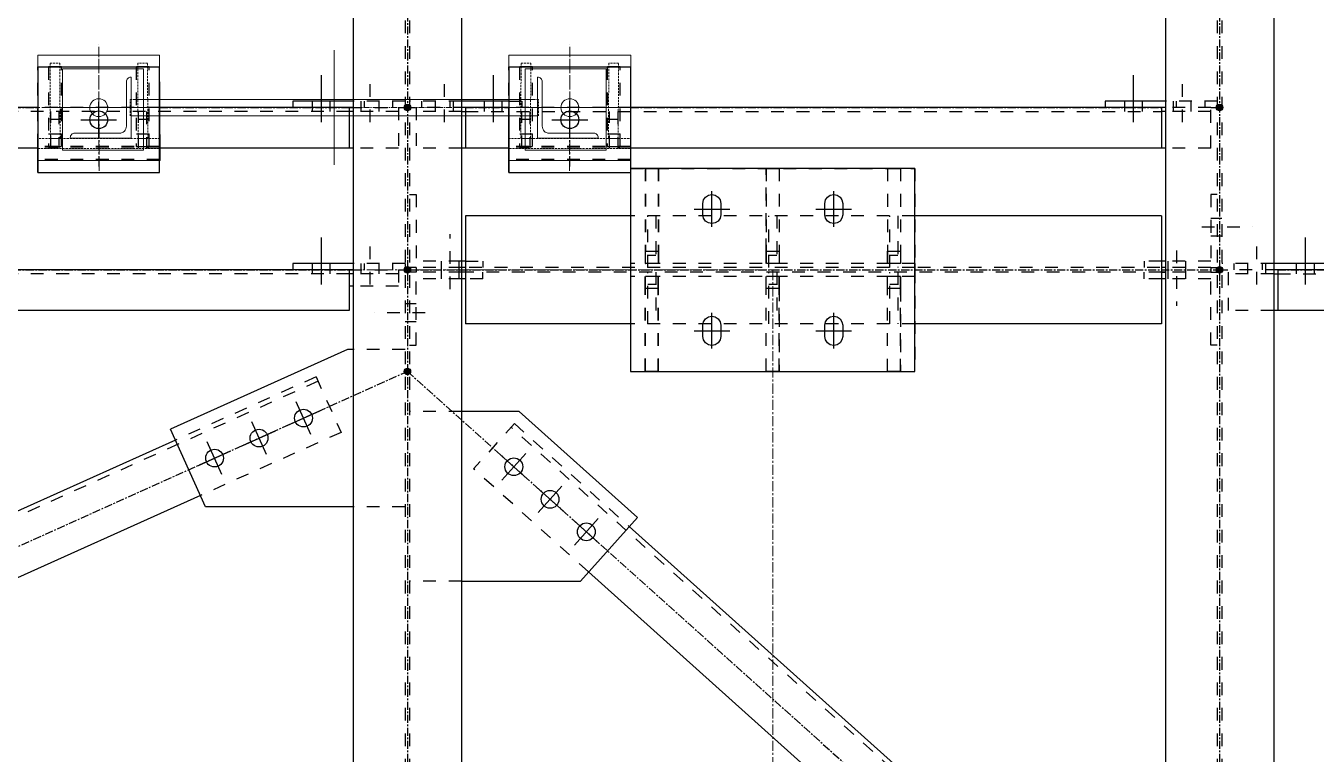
# Model space of a CAD drawing. Header units: inches. Extents: x 209270 to 234360, y -180214 to -150194.
# Drawn here: x 226042 to 227631, y -159960 to -159063 of the extents above; entities that cross this region are included whole.
import ezdxf

# ---------------------------------------------------------------- set-up
doc = ezdxf.new("R2010")
doc.units = ezdxf.units.IN
doc.header["$LTSCALE"] = 10
doc.header["$MEASUREMENT"] = 0
for name, pattern in [('CENTER', [2, 1.25, -0.25, 0.25, -0.25]), ('CENTER2', [1.125, 0.75, -0.125, 0.125, -0.125]), ('DXK_LINE_DOT2', [3.9198, 1.9599, -1.9599]), ('HIDDEN', [0.375, 0.25, -0.125])]:
    doc.linetypes.add(name, pattern=pattern)
doc.layers.get('0').update_dxf_attribs({"color": 1})
for name, color, linetype in [('_BLUE_0', 5, 'Continuous'), ('_BLUE_1', 5, 'Continuous'), ('_BLUE_2', 5, 'Continuous'), ('_BLUE_4', 5, 'Continuous')]:
    doc.layers.add(name, color=color, linetype=linetype)
for name, color, linetype, lineweight in [('CEN', 1, 'CENTER', 9), ('CENTER', 1, 'CENTER', 9), ('DIM', 1, 'Continuous', 13), ('HIDDEN', 1, 'HIDDEN', 9), ('MAIN OBJECT', 1, 'Continuous', 18), ('STR25', 1, 'Continuous', 5), ('STRUC-25HD', 1, 'HIDDEN', 5)]:
    doc.layers.add(name, color=color, linetype=linetype, lineweight=lineweight)

# ---------------------------------------------------------------- blocks, each defined once
blk = doc.blocks.new('A$C34ae56dc')
at = {"layer": 'CEN'}
for p, q in [((0, 87.5), (0, -87.5)), ((77.7, 0.5), (-77.3, 0, 450449366.5))]:
    blk.add_line(p, q, dxfattribs=at)
at = {"layer": 'MAIN OBJECT', "ltscale": 0.2}
blk.add_circle((0, 0), 11, dxfattribs=at)
at = {"layer": 'STR25', "ltscale": 0.2}
blk.add_lwpolyline([(65.2, -74.5), (-64.8, -75), (-64.8, 75), (65.2, 75.5)], close=True, dxfattribs=at)
at = {"layer": 'STRUC-25HD'}
for points in [[(50.2, 75.5), (38.2, 75.5), (38.2, -74.5), (50.2, -74.5)], [(38.2, 48.5), (38.2, 60.5), (-54.8, 60), (-54.8, 48)], [(38.2, -47.5), (38.2, -59.5), (-54.8, -60), (-54.8, -48)]]:
    blk.add_lwpolyline(points, close=True, dxfattribs=at)
blk = doc.blocks.new('A$C1f4f58bd')
at = {"color": 2, "ltscale": 0.8, "elevation": 101552602.3}
for points in [[(4707.5, 2410), (4212.5, 2410)], [(4212.5, 2390), (4707.5, 2390)]]:
    blk.add_lwpolyline(points, dxfattribs=at)
at = {"layer": 'CEN'}
for p, q in [((4170, 2327.5, -815479761.5), (4170, 2472.5, -815479761.5)), ((4750, 2327.5, -815479761.5), (4750, 2472.5, -815479761.5)), ((4245, 2400, -815479761.5), (4100, 2400, -815479761.5)), ((4675, 2400, -815479761.5), (4820, 2400, -815479761.5))]:
    blk.add_line(p, q, dxfattribs=at)
blk.add_lwpolyline([(1100, 2200), (5000, 2200), (5000, -2700), (1100, -2700)], close=True, dxfattribs=at)
at = {"layer": 'CENTER', "linetype": 'CENTER2'}
for p, q in [((4460, 2470.7), (4460, 2329.3)), ((4460, 2329.3), (4460, 2470.7)), ((4728.5, 2400), (4191.5, 2400))]:
    blk.add_line(p, q, dxfattribs=at)
at = {"layer": 'HIDDEN', "elevation": -99766209.1}
for points in [[(4208.5, 2390), (4208.5, 2410), (4212.5, 2410)], [(4711.5, 2390), (4711.5, 2410), (4707.5, 2410)], [(4711.5, 2390), (4711.5, 2410), (4707.5, 2410)], [(4212.5, 2390), (4208.5, 2390)], [(4707.5, 2390), (4711.5, 2390)], [(4707.5, 2390), (4711.5, 2390)]]:
    blk.add_lwpolyline(points, dxfattribs=at)
at = {"layer": 'MAIN OBJECT', "elevation": -815479761.5}
for points in [[(4225.2, 2447.6), (4125.2, 2447.6), (4125.2, 2347.6), (4225.2, 2347.6)], [(4694.8, 2447.6), (4794.8, 2447.6), (4794.8, 2347.6), (4694.8, 2347.6)]]:
    blk.add_lwpolyline(points, close=True, dxfattribs=at)
for points in [[(4135, 2362.5), (4210, 2362.5), (4210, 2437.5), (4209.5, 2437.5, 0.414214), (4204, 2432), (4204, 2377, -0.414214), (4195.5, 2368.5), (4140.5, 2368.5, 0.414214), (4135, 2363)], [(4785, 2362.5), (4710, 2362.5), (4710, 2437.5), (4710.5, 2437.5, -0.414214), (4716, 2432), (4716, 2377, 0.414214), (4724.5, 2368.5), (4779.5, 2368.5, -0.414214), (4785, 2363)]]:
    blk.add_lwpolyline(points, format="xyb", close=True, dxfattribs=at)
at = {"rotation": 270}
blk.add_blockref('A$C34ae56dc', (4170, 2400, -815479761.5), dxfattribs=at)
at = {"xscale": -1.000000000000001, "rotation": 90}
blk.add_blockref('A$C34ae56dc', (4750, 2400, -815479761.5), dxfattribs=at)
blk = doc.blocks.new('MECH_DRAWING')
at = {"layer": 'DIM'}
blk.add_blockref('A$C1f4f58bd', (221961.9, -161563.7, -450449365.8), dxfattribs=at)
blk = doc.blocks.new('Part-116860372-116270 - 114867')
at = {"layer": '_BLUE_1', "linetype": 'DXK_LINE_DOT2'}
for p, q in [((21533.8, 19727.6), (21454.1, 19727.6)), ((21533.8, 19466.7), (21454.1, 19466.7))]:
    blk.add_line(p, q, dxfattribs=at)
at = {"layer": '_BLUE_2', "linetype": 'Continuous'}
for p, q in [((21622.6, 19727.6), (21533.8, 19727.6)), ((21804.5, 19564.4), (21622.6, 19727.6)), ((21716.8, 19466.7), (21804.5, 19564.4)), ((21533.8, 19466.7), (21716.8, 19466.7))]:
    blk.add_line(p, q, dxfattribs=at)
blk = doc.blocks.new('Part-116860372-115052 - 114867')
at = {"layer": '_BLUE_4', "linetype": 'Continuous'}
for points in [[(21450.6, 19940.8, -1), (21450.6, 19950.8, -1)], [(22700.6, 19940.8, -1), (22700.6, 19950.8, -1)]]:
    blk.add_hatch(color=256, dxfattribs=at).paths.add_polyline_path(points)
at = {"layer": '_BLUE_1', "linetype": 'DXK_LINE_DOT2'}
for p, q in [((22231.7, 20029.1), (21794.2, 20029.1)), ((21464.1, 19949.4), (21464.1, 19942.3)), ((21533.8, 19949.4), (21464.1, 19949.4)), ((21533.8, 19942.3), (21464.1, 19942.3)), ((22231.7, 19949.4), (21540.1, 19949.4)), ((22611.1, 19942.3), (21540.1, 19942.3)), ((22687, 19949.4), (22231.7, 19949.4)), ((22687, 19942.3), (22617.3, 19942.3)), ((22687, 19949.4), (22687, 19942.3)), ((22231.7, 19862.6), (21794.2, 19862.6))]:
    blk.add_line(p, q, dxfattribs=at)
at = {"layer": '_BLUE_2', "linetype": 'Continuous'}
for p, q in [((21540.1, 20029.1), (21540.1, 19862.6)), ((21794.2, 20029.1), (21540.1, 20029.1)), ((22611.1, 20029.1), (22231.7, 20029.1)), ((22611.1, 20029.1), (22611.1, 19862.6)), ((21540.1, 19949.4), (21533.8, 19949.4)), ((21540.1, 19942.3), (21533.8, 19942.3)), ((22617.3, 19949.4), (22611.1, 19949.4)), ((22617.3, 19942.3), (22611.1, 19942.3)), ((21794.2, 19862.6), (21540.1, 19862.6)), ((22611.1, 19862.6), (22231.7, 19862.6))]:
    blk.add_line(p, q, dxfattribs=at)
at = {"layer": '_BLUE_4', "linetype": 'CENTER'}
blk.add_line((21450.6, 19945.8), (22700.6, 19945.8), dxfattribs=at)
at = {"layer": '_BLUE_4', "linetype": 'Continuous'}
for centre in [(21450.6, 19945.8), (22700.6, 19945.8)]:
    blk.add_circle(centre, 5, dxfattribs=at)
blk = doc.blocks.new('Part-116860372-115046 - 114867')
at = {"layer": '_BLUE_4', "linetype": 'Continuous'}
for points in [[(20200.6, 19940.8, -1), (20200.6, 19950.8, -1)], [(21450.6, 19940.8, -1), (21450.6, 19950.8, -1)]]:
    blk.add_hatch(color=256, dxfattribs=at).paths.add_polyline_path(points)
at = {"layer": '_BLUE_1', "linetype": 'DXK_LINE_DOT2'}
for p, q in [((20363.1, 19945.8), (20216.8, 19945.8)), ((20216.8, 19945.8), (20216.8, 19883.3)), ((20356.8, 19939.6), (20216.8, 19939.6)), ((21361.1, 19939.6), (20363.1, 19939.6)), ((21361.1, 19945.8), (21437, 19945.8)), ((21437, 19939.6), (21367.3, 19939.6)), ((21437, 19945.8), (21437, 19920.8)), ((21361.1, 19920.8), (21361.1, 19883.3)), ((21437, 19920.8), (21367.3, 19920.8)), ((20356.8, 19883.3), (20216.8, 19883.3)), ((21361.1, 19883.3), (21361.1, 19883.3))]:
    blk.add_line(p, q, dxfattribs=at)
at = {"layer": '_BLUE_2', "linetype": 'Continuous'}
for p, q in [((20363.1, 19939.6), (20356.8, 19939.6)), ((21361.1, 19945.8), (20363.1, 19945.8)), ((20363.1, 19945.8), (20363.1, 19883.3)), ((21361.1, 19945.8), (21361.1, 19883.3)), ((21367.3, 19939.6), (21361.1, 19939.6)), ((21367.3, 19920.8), (21361.1, 19920.8)), ((21361.1, 19883.3), (20356.8, 19883.3))]:
    blk.add_line(p, q, dxfattribs=at)
at = {"layer": '_BLUE_4', "linetype": 'CENTER'}
for p, q in [((20200.6, 19945.8), (20216.8, 19945.8)), ((20363.1, 19945.8), (21361.1, 19945.8)), ((21437, 19945.8), (21450.6, 19945.8))]:
    blk.add_line(p, q, dxfattribs=at)
at = {"layer": '_BLUE_4', "linetype": 'Continuous'}
for centre in [(20200.6, 19945.8), (21450.6, 19945.8)]:
    blk.add_circle(centre, 5, dxfattribs=at)
blk = doc.blocks.new('Bolt-116860372-115430 - 114867')
at = {"layer": '_BLUE_1', "linetype": 'DXK_LINE_DOT2'}
for p, q in [((22687, 20025.6), (22697, 20025.6)), ((22697, 20025.6), (22704.1, 20025.6)), ((22673.1, 20011.9), (22751.8, 20011.9)), ((22687, 19998.1), (22697, 19998.1)), ((22697, 19998.1), (22704.1, 19998.1))]:
    blk.add_line(p, q, dxfattribs=at)
blk = doc.blocks.new('Part-116860372-115000 - 114867')
at = {"layer": '_BLUE_1', "linetype": 'DXK_LINE_DOT2'}
for p, q in [((21447, 21231.3), (21447, 18918.1)), ((21454.1, 21231.3), (21454.1, 18918.1))]:
    blk.add_line(p, q, dxfattribs=at)
at = {"layer": '_BLUE_2', "linetype": 'Continuous'}
for p, q in [((21367.3, 21231.3), (21367.3, 18911.9)), ((21533.8, 21231.3), (21533.8, 18911.9))]:
    blk.add_line(p, q, dxfattribs=at)
at = {"layer": '_BLUE_4', "linetype": 'CENTER'}
blk.add_line((21450.6, 21320.8), (21450.6, 18808.3), dxfattribs=at)
blk = doc.blocks.new('Part-116860372-115001 - 114867')
at = {"layer": '_BLUE_1', "linetype": 'DXK_LINE_DOT2'}
for p, q in [((22697, 21231.3), (22697, 18822.5)), ((22704.1, 21231.3), (22704.1, 18822.5))]:
    blk.add_line(p, q, dxfattribs=at)
at = {"layer": '_BLUE_2', "linetype": 'Continuous'}
for p, q in [((22617.3, 21231.3), (22617.3, 18927.1)), ((22783.8, 21231.3), (22783.8, 18911.9))]:
    blk.add_line(p, q, dxfattribs=at)
at = {"layer": '_BLUE_4', "linetype": 'CENTER'}
blk.add_line((22700.6, 21320.8), (22700.6, 18808.3), dxfattribs=at)
blk = doc.blocks.new('Bolt-116860372-115758 - 114867')
at = {"layer": '_BLUE_1', "linetype": 'DXK_LINE_DOT2'}
for p, q in [((22757.9, 19923.3), (22757.9, 19995.8)), ((22744.1, 19945.8), (22744.1, 19955.8)), ((22744.1, 19939.6), (22744.1, 19945.8)), ((22771.6, 19945.8), (22771.6, 19955.8)), ((22771.6, 19939.6), (22771.6, 19945.8))]:
    blk.add_line(p, q, dxfattribs=at)
at = {"layer": '_BLUE_2', "linetype": 'Continuous'}
for p, q in [((22832.9, 19923.3), (22832.9, 19995.8)), ((22819.1, 19945.8), (22819.1, 19955.8)), ((22819.1, 19939.6), (22819.1, 19945.8)), ((22846.6, 19945.8), (22846.6, 19955.8)), ((22846.6, 19939.6), (22846.6, 19945.8))]:
    blk.add_line(p, q, dxfattribs=at)
blk = doc.blocks.new('Part-116860372-116267 - 114867')
at = {"layer": '_BLUE_1', "linetype": 'DXK_LINE_DOT2'}
for p, q in [((21447, 19823.5), (21367.3, 19823.5)), ((21447, 19581.2), (21367.3, 19581.2))]:
    blk.add_line(p, q, dxfattribs=at)
at = {"layer": '_BLUE_2', "linetype": 'Continuous'}
for p, q in [((21358.4, 19823.5), (21085.8, 19700.8)), ((21367.3, 19823.5), (21358.4, 19823.5)), ((21139.7, 19581.2), (21085.8, 19700.8)), ((21367.3, 19581.2), (21139.7, 19581.2))]:
    blk.add_line(p, q, dxfattribs=at)
blk = doc.blocks.new('Bolt-116860372-115756 - 114867')
at = {"layer": '_BLUE_1', "linetype": 'DXK_LINE_DOT2'}
for p, q in [((21507.9, 20173.3), (21507.9, 20245.8)), ((21494.1, 20195.8), (21494.1, 20205.8)), ((21521.6, 20195.8), (21521.6, 20205.8)), ((21494.1, 20189.6), (21494.1, 20195.8)), ((21521.6, 20189.6), (21521.6, 20195.8))]:
    blk.add_line(p, q, dxfattribs=at)
at = {"layer": '_BLUE_2', "linetype": 'Continuous'}
for p, q in [((21582.9, 20173.3), (21582.9, 20245.8)), ((21569.1, 20195.8), (21569.1, 20205.8)), ((21596.6, 20195.8), (21596.6, 20205.8)), ((21569.1, 20189.6), (21569.1, 20195.8)), ((21596.6, 20189.6), (21596.6, 20195.8))]:
    blk.add_line(p, q, dxfattribs=at)
blk = doc.blocks.new('Part-116860372-115047 - 114867')
at = {"layer": '_BLUE_4', "linetype": 'Continuous'}
for points in [[(22700.6, 19940.8, -1), (22700.6, 19950.8, -1)], [(23950.6, 19940.8, -1), (23950.6, 19950.8, -1)]]:
    blk.add_hatch(color=256, dxfattribs=at).paths.add_polyline_path(points)
at = {"layer": '_BLUE_1', "linetype": 'DXK_LINE_DOT2'}
for p, q in [((22790.1, 19945.8), (22714.1, 19945.8)), ((22714.1, 19883.3), (22714.1, 19945.8)), ((22783.8, 19939.6), (22714.1, 19939.6)), ((22790.1, 19939.6), (23825.6, 19939.6)), ((23934.7, 19945.8), (23825.6, 19945.8)), ((23934.7, 19939.6), (23831.8, 19939.6)), ((23934.7, 19883.3), (23934.7, 19945.8)), ((22783.8, 19883.3), (22714.1, 19883.3)), ((23934.7, 19883.3), (23831.8, 19883.3))]:
    blk.add_line(p, q, dxfattribs=at)
at = {"layer": '_BLUE_2', "linetype": 'Continuous'}
for p, q in [((22783.8, 19939.6), (22790.1, 19939.6)), ((23825.6, 19945.8), (22790.1, 19945.8)), ((22790.1, 19945.8), (22790.1, 19883.3)), ((23825.6, 19945.8), (23825.6, 19883.3)), ((23831.8, 19939.6), (23825.6, 19939.6)), ((23831.8, 19883.3), (22783.8, 19883.3))]:
    blk.add_line(p, q, dxfattribs=at)
at = {"layer": '_BLUE_4', "linetype": 'CENTER'}
for p, q in [((22700.6, 19945.8), (22714.1, 19945.8)), ((22790.1, 19945.8), (23825.6, 19945.8)), ((23934.7, 19945.8), (23950.6, 19945.8))]:
    blk.add_line(p, q, dxfattribs=at)
at = {"layer": '_BLUE_4', "linetype": 'Continuous'}
for centre in [(22700.6, 19945.8), (23950.6, 19945.8)]:
    blk.add_circle(centre, 5, dxfattribs=at)
blk = doc.blocks.new('Part-116860372-115048 - 114867')
at = {"layer": '_BLUE_4', "linetype": 'Continuous'}
for points in [[(20200.6, 20190.8, -1), (20200.6, 20200.8, -1)], [(21450.6, 20190.8, -1), (21450.6, 20200.8, -1)]]:
    blk.add_hatch(color=256, dxfattribs=at).paths.add_polyline_path(points)
at = {"layer": '_BLUE_1', "linetype": 'DXK_LINE_DOT2'}
for p, q in [((20216.8, 20195.8), (20216.8, 20133.3)), ((20363.1, 20195.8), (20216.8, 20195.8)), ((20356.8, 20189.6), (20216.8, 20189.6)), ((21361.1, 20189.6), (20363.1, 20189.6)), ((21069.3, 20195.8), (20881.8, 20195.8)), ((21361.1, 20195.8), (21437, 20195.8)), ((21437, 20189.6), (21367.3, 20189.6)), ((21437, 20195.8), (21437, 20133.3)), ((20356.8, 20133.3), (20216.8, 20133.3)), ((21069.3, 20133.3), (20881.8, 20133.3)), ((21437, 20133.3), (21361.1, 20133.3))]:
    blk.add_line(p, q, dxfattribs=at)
at = {"layer": '_BLUE_2', "linetype": 'Continuous'}
for p, q in [((20363.1, 20189.6), (20356.8, 20189.6)), ((20881.8, 20195.8), (20363.1, 20195.8)), ((20363.1, 20133.3), (20363.1, 20195.8)), ((21361.1, 20195.8), (21069.3, 20195.8)), ((21361.1, 20195.8), (21361.1, 20133.3)), ((21367.3, 20189.6), (21361.1, 20189.6)), ((20881.8, 20133.3), (20356.8, 20133.3)), ((21367.3, 20133.3), (21069.3, 20133.3))]:
    blk.add_line(p, q, dxfattribs=at)
at = {"layer": '_BLUE_4', "linetype": 'CENTER'}
for p, q in [((20200.6, 20195.8), (20216.8, 20195.8)), ((20363.1, 20195.8), (20881.8, 20195.8)), ((21069.3, 20195.8), (21361.1, 20195.8)), ((21437, 20195.8), (21450.6, 20195.8))]:
    blk.add_line(p, q, dxfattribs=at)
at = {"layer": '_BLUE_4', "linetype": 'Continuous'}
for centre in [(20200.6, 20195.8), (21450.6, 20195.8)]:
    blk.add_circle(centre, 5, dxfattribs=at)
blk = doc.blocks.new('Part-116860372-115049 - 114867')
at = {"layer": '_BLUE_4', "linetype": 'Continuous'}
for points in [[(21450.6, 20190.8, -1), (21450.6, 20200.8, -1)], [(22700.6, 20190.8, -1), (22700.6, 20200.8, -1)]]:
    blk.add_hatch(color=256, dxfattribs=at).paths.add_polyline_path(points)
at = {"layer": '_BLUE_1', "linetype": 'DXK_LINE_DOT2'}
for p, q in [((21464.1, 20195.8), (21464.1, 20133.3)), ((21540.1, 20195.8), (21464.1, 20195.8)), ((21533.8, 20189.6), (21464.1, 20189.6)), ((21540.1, 20189.6), (22611.1, 20189.6)), ((21794.3, 20195.8), (21606.8, 20195.8)), ((22687, 20195.8), (22611.1, 20195.8)), ((22687, 20189.6), (22617.3, 20189.6)), ((22687, 20133.3), (22687, 20195.8)), ((21533.8, 20133.3), (21464.1, 20133.3)), ((21794.3, 20133.3), (21606.8, 20133.3)), ((22687, 20133.3), (22617.3, 20133.3))]:
    blk.add_line(p, q, dxfattribs=at)
at = {"layer": '_BLUE_2', "linetype": 'Continuous'}
for p, q in [((21533.8, 20189.6), (21540.1, 20189.6)), ((21606.8, 20195.8), (21540.1, 20195.8)), ((21540.1, 20195.8), (21540.1, 20133.3)), ((22611.1, 20195.8), (21794.3, 20195.8)), ((22611.1, 20195.8), (22611.1, 20133.3)), ((22617.3, 20189.6), (22611.1, 20189.6)), ((21606.8, 20133.3), (21533.8, 20133.3)), ((22617.3, 20133.3), (21794.3, 20133.3))]:
    blk.add_line(p, q, dxfattribs=at)
at = {"layer": '_BLUE_4', "linetype": 'CENTER'}
for p, q in [((21450.6, 20195.8), (21464.1, 20195.8)), ((21540.1, 20195.8), (21606.8, 20195.8)), ((21794.3, 20195.8), (22611.1, 20195.8)), ((22687, 20195.8), (22700.6, 20195.8))]:
    blk.add_line(p, q, dxfattribs=at)
at = {"layer": '_BLUE_4', "linetype": 'Continuous'}
for centre in [(21450.6, 20195.8), (22700.6, 20195.8)]:
    blk.add_circle(centre, 5, dxfattribs=at)
blk = doc.blocks.new('Part-116860372-115424 - 114867')
at = {"layer": '_BLUE_1', "linetype": 'DXK_LINE_DOT2'}
for p, q in [((22697, 20061.9), (22687, 20061.9)), ((22687, 20061.9), (22687, 19959.4)), ((22584.5, 19959.4), (22584.5, 19949.4)), ((22611.1, 19959.4), (22584.5, 19959.4)), ((22687, 19959.4), (22617.3, 19959.4)), ((22687, 19949.4), (22697, 19949.4))]:
    blk.add_line(p, q, dxfattribs=at)
at = {"layer": '_BLUE_2', "linetype": 'Continuous'}
blk.add_line((22617.3, 19959.4), (22611.1, 19959.4), dxfattribs=at)
blk = doc.blocks.new('Part-116860372-115428 - 114867')
at = {"layer": '_BLUE_1', "linetype": 'DXK_LINE_DOT2'}
for p, q in [((21464.1, 19942.3), (21454.1, 19942.3)), ((21540.1, 19942.3), (21533.8, 19942.3)), ((21566.6, 19932.3), (21566.6, 19942.3)), ((21464.1, 19829.8), (21464.1, 19932.3)), ((21533.8, 19932.3), (21464.1, 19932.3)), ((21566.6, 19932.3), (21540.1, 19932.3)), ((21454.1, 19829.8), (21464.1, 19829.8))]:
    blk.add_line(p, q, dxfattribs=at)
at = {"layer": '_BLUE_2', "linetype": 'Continuous'}
blk.add_line((21540.1, 19932.3), (21533.8, 19932.3), dxfattribs=at)
blk = doc.blocks.new('Part-116860372-116458 - 114867')
at = {"layer": '_BLUE_1', "linetype": 'DXK_LINE_DOT2'}
for p, q in [((22003, 19974.5), (22003, 20102.1)), ((22003, 20102.1), (22003, 20102.1)), ((22003, 20102.1), (22003, 19974.5)), ((22003, 20102.1), (22023, 20102.1)), ((22023, 20102.1), (22023, 19974.5)), ((22023, 20102.1), (22023, 19974.5)), ((22003, 19955.8), (22003, 19974.5)), ((22003, 19974.5), (22003, 19955.8)), ((22003, 19974.5), (22023, 19974.5)), ((22023, 19974.5), (22023, 19955.8)), ((22023, 19974.5), (22023, 19955.8)), ((22003, 19955.8), (22003, 19955.8)), ((22023, 19955.8), (22003, 19955.8))]:
    blk.add_line(p, q, dxfattribs=at)
blk = doc.blocks.new('Part-116860372-115080 - 114867')
at = {"layer": '_BLUE_4', "linetype": 'Continuous'}
for points in [[(21450.6, 19784.6, -1), (21450.6, 19794.6, -1)], [(22544.3, 18803.3, -1), (22544.3, 18813.3, -1)]]:
    blk.add_hatch(color=256, dxfattribs=at).paths.add_polyline_path(points)
at = {"layer": '_BLUE_1', "linetype": 'DXK_LINE_DOT2'}
for p, q in [((21615.2, 19709.1), (21552.6, 19639.3)), ((22400.1, 18994.9), (21610.2, 19703.5)), ((21615.2, 19709.1), (21792, 19550.5)), ((21729.4, 19480.7), (21552.6, 19639.3)), ((22405.1, 19000.4), (22228.3, 19159)), ((22342.5, 18930.6), (22165.7, 19089.2)), ((22405.1, 19000.4), (22342.5, 18930.6))]:
    blk.add_line(p, q, dxfattribs=at)
at = {"layer": '_BLUE_2', "linetype": 'Continuous'}
for p, q in [((22228.3, 19159), (21792, 19550.5)), ((22165.7, 19089.2), (21729.4, 19480.7))]:
    blk.add_line(p, q, dxfattribs=at)
at = {"layer": '_BLUE_4', "linetype": 'CENTER'}
blk.add_line((21450.6, 19789.6), (22544.3, 18808.3), dxfattribs=at)
at = {"layer": '_BLUE_4', "linetype": 'Continuous'}
for centre in [(21450.6, 19789.6), (22544.3, 18808.3)]:
    blk.add_circle(centre, 5, dxfattribs=at)
blk = doc.blocks.new('Part-116860372-115081 - 114867')
at = {"layer": '_BLUE_4', "linetype": 'Continuous'}
for points in [[(21450.6, 19784.6, -1), (21450.6, 19794.6, -1)], [(20200.6, 19222.1, -1), (20200.6, 19232.1, -1)]]:
    blk.add_hatch(color=256, dxfattribs=at).paths.add_polyline_path(points)
at = {"layer": '_BLUE_1', "linetype": 'DXK_LINE_DOT2'}
for p, q in [((21310.1, 19781.2), (21093.5, 19683.7)), ((21310.1, 19781.2), (21348.6, 19695.7)), ((21313.2, 19774.4), (20378.7, 19353.8)), ((21348.6, 19695.7), (21132, 19598.3)), ((20375.6, 19360.7), (20592.2, 19458.1)), ((20630.6, 19372.6), (20414, 19275.2)), ((20414, 19275.2), (20375.6, 19360.7))]:
    blk.add_line(p, q, dxfattribs=at)
at = {"layer": '_BLUE_2', "linetype": 'Continuous'}
for p, q in [((21093.5, 19683.7), (20592.2, 19458.1)), ((21132, 19598.3), (20630.6, 19372.6))]:
    blk.add_line(p, q, dxfattribs=at)
at = {"layer": '_BLUE_4', "linetype": 'CENTER'}
blk.add_line((20200.6, 19227.1), (21450.6, 19789.6), dxfattribs=at)
at = {"layer": '_BLUE_4', "linetype": 'Continuous'}
for centre in [(21450.6, 19789.6), (20200.6, 19227.1)]:
    blk.add_circle(centre, 5, dxfattribs=at)
blk = doc.blocks.new('Bolt-116860372-115760 - 114867')
at = {"layer": '_BLUE_1', "linetype": 'DXK_LINE_DOT2'}
for p, q in [((22643.3, 20173.3), (22643.3, 20245.8)), ((22629.5, 20195.8), (22629.5, 20205.8)), ((22657, 20195.8), (22657, 20205.8)), ((22629.5, 20189.6), (22629.5, 20195.8)), ((22657, 20189.6), (22657, 20195.8))]:
    blk.add_line(p, q, dxfattribs=at)
at = {"layer": '_BLUE_2', "linetype": 'Continuous'}
for p, q in [((22568.3, 20173.3), (22568.3, 20245.8)), ((22554.5, 20195.8), (22554.5, 20205.8)), ((22582, 20195.8), (22582, 20205.8)), ((22554.5, 20189.6), (22554.5, 20195.8)), ((22582, 20189.6), (22582, 20195.8))]:
    blk.add_line(p, q, dxfattribs=at)
blk = doc.blocks.new('Bolt-116860372-115762 - 114867')
at = {"layer": '_BLUE_1', "linetype": 'DXK_LINE_DOT2'}
for p, q in [((21393.3, 20173.3), (21393.3, 20245.8)), ((21379.5, 20195.8), (21379.5, 20205.8)), ((21407, 20195.8), (21407, 20205.8)), ((21379.5, 20189.6), (21379.5, 20195.8)), ((21407, 20189.6), (21407, 20195.8))]:
    blk.add_line(p, q, dxfattribs=at)
at = {"layer": '_BLUE_2', "linetype": 'Continuous'}
for p, q in [((21318.3, 20173.3), (21318.3, 20245.8)), ((21304.5, 20195.8), (21304.5, 20205.8)), ((21332, 20195.8), (21332, 20205.8)), ((21304.5, 20189.6), (21304.5, 20195.8)), ((21332, 20189.6), (21332, 20195.8))]:
    blk.add_line(p, q, dxfattribs=at)
blk = doc.blocks.new('Bolt-116860372-115764 - 114867')
at = {"layer": '_BLUE_1', "linetype": 'DXK_LINE_DOT2'}
for p, q in [((21393.3, 19923.3), (21393.3, 19995.8)), ((21379.5, 19945.8), (21379.5, 19955.8)), ((21379.5, 19939.6), (21379.5, 19945.8)), ((21407, 19945.8), (21407, 19955.8)), ((21407, 19939.6), (21407, 19945.8))]:
    blk.add_line(p, q, dxfattribs=at)
at = {"layer": '_BLUE_2', "linetype": 'Continuous'}
for p, q in [((21318.3, 19923.3), (21318.3, 19995.8)), ((21304.5, 19945.8), (21304.5, 19955.8)), ((21304.5, 19939.6), (21304.5, 19945.8)), ((21332, 19945.8), (21332, 19955.8)), ((21332, 19939.6), (21332, 19945.8))]:
    blk.add_line(p, q, dxfattribs=at)
blk = doc.blocks.new('Part-116860372-116721 - 114867')
at = {"layer": '_BLUE_1', "linetype": 'DXK_LINE_DOT2'}
for p, q in [((21606.8, 20115.8), (21606.8, 20135.8)), ((21794.3, 20135.8), (21606.8, 20135.8)), ((21794.3, 20115.8), (21794.3, 20135.8)), ((21794.3, 20115.8), (21606.8, 20115.8))]:
    blk.add_line(p, q, dxfattribs=at)
blk = doc.blocks.new('Part-116860372-116719 - 114867')
at = {"layer": '_BLUE_1', "linetype": 'DXK_LINE_DOT2'}
for p, q in [((21033.1, 20258.3), (21033.1, 20135.8)), ((21053.1, 20258.3), (21033.1, 20258.3)), ((21053.1, 20135.8), (21053.1, 20258.3)), ((21053.1, 20154.6), (21033.1, 20154.6)), ((21033.1, 20135.8), (21053.1, 20135.8))]:
    blk.add_line(p, q, dxfattribs=at)
blk = doc.blocks.new('Part-116860372-150349 - 114867')
at = {"layer": '_BLUE_1', "linetype": 'DXK_LINE_DOT2'}
for p, q in [((20901.8, 20133.3), (20901.8, 20189.6)), ((20914.3, 20177.2), (20901.8, 20177.2)), ((20914.3, 20189.6), (20914.3, 20133.3))]:
    blk.add_line(p, q, dxfattribs=at)
blk = doc.blocks.new('Part-116860372-115423 - 114867')
at = {"layer": '_BLUE_1', "linetype": 'DXK_LINE_DOT2'}
for p, q in [((22584.5, 19932.3), (22584.5, 19942.3)), ((22611.1, 19942.3), (22617.3, 19942.3)), ((22687, 19942.3), (22697, 19942.3)), ((22611.1, 19932.3), (22584.5, 19932.3)), ((22687, 19932.3), (22617.3, 19932.3)), ((22687, 19829.8), (22687, 19932.3)), ((22697, 19829.8), (22687, 19829.8))]:
    blk.add_line(p, q, dxfattribs=at)
at = {"layer": '_BLUE_2', "linetype": 'Continuous'}
blk.add_line((22617.3, 19932.3), (22611.1, 19932.3), dxfattribs=at)
blk = doc.blocks.new('Bolt-116860372-115425 - 114867')
at = {"layer": '_BLUE_1', "linetype": 'DXK_LINE_DOT2'}
for p, q in [((22620.8, 19959.4), (22620.8, 19949.4)), ((22634.5, 19975.6), (22634.5, 19890.6)), ((22648.3, 19959.4), (22648.3, 19949.4)), ((22620.8, 19949.4), (22620.8, 19942.3)), ((22620.8, 19942.3), (22620.8, 19932.3)), ((22648.3, 19949.4), (22648.3, 19942.3)), ((22648.3, 19942.3), (22648.3, 19932.3))]:
    blk.add_line(p, q, dxfattribs=at)
blk = doc.blocks.new('Part-116860372-115427 - 114867')
at = {"layer": '_BLUE_1', "linetype": 'DXK_LINE_DOT2'}
for p, q in [((21454.1, 20061.9), (21464.1, 20061.9)), ((21464.1, 20061.9), (21464.1, 19959.4)), ((21533.8, 19959.4), (21464.1, 19959.4)), ((21540.1, 19959.4), (21566.6, 19959.4)), ((21566.6, 19959.4), (21566.6, 19949.4)), ((21464.1, 19949.4), (21454.1, 19949.4)), ((21540.1, 19949.4), (21533.8, 19949.4))]:
    blk.add_line(p, q, dxfattribs=at)
at = {"layer": '_BLUE_2', "linetype": 'Continuous'}
blk.add_line((21540.1, 19959.4), (21533.8, 19959.4), dxfattribs=at)
blk = doc.blocks.new('Bolt-116860372-115429 - 114867')
at = {"layer": '_BLUE_1', "linetype": 'DXK_LINE_DOT2'}
for p, q in [((21516.6, 19916), (21516.6, 20001)), ((21502.9, 19949.4), (21502.9, 19959.4)), ((21530.4, 19949.4), (21530.4, 19959.4)), ((21502.9, 19942.3), (21502.9, 19949.4)), ((21502.9, 19932.3), (21502.9, 19942.3)), ((21530.4, 19942.3), (21530.4, 19949.4)), ((21530.4, 19932.3), (21530.4, 19942.3))]:
    blk.add_line(p, q, dxfattribs=at)
blk = doc.blocks.new('Bolt-116860372-115431 - 114867')
at = {"layer": '_BLUE_1', "linetype": 'DXK_LINE_DOT2'}
for p, q in [((21478.1, 19879.8), (21399.3, 19879.8)), ((21454.1, 19893.5), (21447, 19893.5)), ((21464.1, 19893.5), (21454.1, 19893.5)), ((21454.1, 19866), (21447, 19866)), ((21464.1, 19866), (21454.1, 19866))]:
    blk.add_line(p, q, dxfattribs=at)
blk = doc.blocks.new('Part-116860372-116465 - 114867')
at = {"layer": '_BLUE_1', "linetype": 'DXK_LINE_DOT2'}
for p, q in [((21820.5, 19862.6), (21820.5, 19942.3)), ((21833, 19942.3), (21833, 19862.6)), ((21833, 19923.5), (21820.5, 19923.5))]:
    blk.add_line(p, q, dxfattribs=at)
blk = doc.blocks.new('Part-116860372-115755 - 114867')
at = {"layer": '_BLUE_1', "linetype": 'DXK_LINE_DOT2'}
for p, q in [((21533.8, 20205.8), (21454.1, 20205.8)), ((21472.9, 20195.8), (21472.9, 20205.8)), ((21516.6, 20195.8), (21516.6, 20205.8)), ((21606.8, 20205.8), (21626.6, 20205.8)), ((21626.6, 20205.8), (21626.6, 20195.8))]:
    blk.add_line(p, q, dxfattribs=at)
at = {"layer": '_BLUE_2', "linetype": 'Continuous'}
for p, q in [((21606.8, 20205.8), (21533.8, 20205.8)), ((21540.1, 20195.8), (21533.8, 20195.8))]:
    blk.add_line(p, q, dxfattribs=at)
blk = doc.blocks.new('Bolt-116860372-116268 - 114867')
at = {"layer": '_BLUE_2', "linetype": 'Continuous'}
for p, q in [((21302, 19692.6), (21279.4, 19742.7)), ((21265.6, 19706.4), (21315.8, 19728.9)), ((21233.6, 19661.8), (21211, 19712)), ((21165.2, 19631), (21142.7, 19681.2)), ((21197.3, 19675.6), (21247.4, 19698.2)), ((21128.9, 19644.8), (21179, 19667.4))]:
    blk.add_line(p, q, dxfattribs=at)
for centre in [(21290.7, 19717.7), (21222.3, 19686.9), (21153.9, 19656.1)]:
    blk.add_circle(centre, 13.7, dxfattribs=at)
blk = doc.blocks.new('Part-116860372-116455 - 114867')
at = {"layer": '_BLUE_1', "linetype": 'DXK_LINE_DOT2'}
for p, q in [((22189.3, 20102), (22189.3, 19974.6)), ((22189.4, 20102.1), (22209.3, 20102.1)), ((22189.4, 20102), (22189.4, 19974.6)), ((22209.3, 20102.1), (22209.3, 19974.6)), ((22209.4, 20102), (22209.4, 19974.6)), ((22189.3, 19974.6), (22189.3, 19955.8)), ((22189.3, 19974.6), (22209.4, 19974.6)), ((22189.4, 19955.8), (22189.4, 19974.6)), ((22209.3, 19974.6), (22209.3, 19955.8)), ((22209.4, 19974.6), (22209.4, 19955.8)), ((22189.3, 19955.8), (22189.4, 19955.8)), ((22209.4, 19955.8), (22189.3, 19955.8))]:
    blk.add_line(p, q, dxfattribs=at)
at = {"layer": '_BLUE_2', "linetype": 'Continuous'}
for p, q in [((22189.4, 20102.1), (22189.3, 20102.1)), ((22189.3, 20102.1), (22189.3, 20102)), ((22189.3, 20102.1), (22189.4, 20102.1)), ((22189.4, 20102.1), (22189.4, 20102)), ((22189.4, 20102.1), (22209.4, 20102.1)), ((22209.4, 20102.1), (22209.4, 20102))]:
    blk.add_line(p, q, dxfattribs=at)
blk = doc.blocks.new('Bolt-116860372-116463 - 114867')
at = {"layer": '_BLUE_2', "linetype": 'Continuous'}
for p, q in [((21906.5, 20053.6), (21909.5, 20058)), ((21909.5, 20058), (21914, 20061)), ((21914, 20061), (21919.2, 20062.1)), ((21919.2, 20012.1), (21919.2, 20067.1)), ((21919.2, 20062.1), (21919.2, 20062.1)), ((21919.2, 20062.1), (21924.5, 20061)), ((21924.5, 20061), (21928.9, 20058)), ((21928.9, 20058), (21931.9, 20053.6)), ((22094, 20053.6), (22097, 20058)), ((22097, 20058), (22101.5, 20061)), ((22101.5, 20061), (22106.7, 20062.1)), ((22106.7, 20012.1), (22106.7, 20067.1)), ((22106.7, 20062.1), (22106.7, 20062.1)), ((22106.7, 20062.1), (22112, 20061)), ((22112, 20061), (22116.4, 20058)), ((22116.4, 20058), (22119.4, 20053.6)), ((21891.7, 20039.6), (21946.7, 20039.6)), ((21905.5, 20048.3), (21906.5, 20053.6)), ((21905.5, 20030.8), (21905.5, 20048.3)), ((21931.9, 20053.6), (21933, 20048.3)), ((21933, 20048.3), (21933, 20030.8)), ((22079.2, 20039.6), (22134.2, 20039.5)), ((22093, 20048.3), (22094, 20053.6)), ((22093, 20030.8), (22093, 20048.3)), ((22119.4, 20053.6), (22120.5, 20048.3)), ((22120.5, 20048.3), (22120.5, 20030.8)), ((21906.5, 20025.6), (21905.5, 20030.8)), ((21909.5, 20021.1), (21906.5, 20025.6)), ((21914, 20018.1), (21909.5, 20021.1)), ((21919.2, 20017.1), (21914, 20018.1)), ((21924.5, 20018.1), (21919.2, 20017.1)), ((21928.9, 20021.1), (21924.5, 20018.1)), ((21931.9, 20025.6), (21928.9, 20021.1)), ((21933, 20030.8), (21931.9, 20025.6)), ((22094, 20025.5), (22093, 20030.8)), ((22097, 20021.1), (22094, 20025.5)), ((22101.5, 20018.1), (22097, 20021.1)), ((22106.7, 20017.1), (22101.5, 20018.1)), ((22112, 20018.1), (22106.7, 20017.1)), ((22116.4, 20021.1), (22112, 20018.1)), ((22119.4, 20025.5), (22116.4, 20021.1)), ((22120.5, 20030.8), (22119.4, 20025.5)), ((21919.2, 20017.1), (21919.2, 20017.1)), ((22106.7, 20017.1), (22106.7, 20017.1)), ((21919.2, 19824.6), (21919.2, 19879.6)), ((22106.7, 19824.6), (22106.7, 19879.6)), ((21905.5, 19860.8), (21906.5, 19866.1)), ((21905.5, 19843.3), (21905.5, 19860.8)), ((21906.5, 19866.1), (21909.5, 19870.5)), ((21909.5, 19870.5), (21913.9, 19873.5)), ((21913.9, 19873.5), (21919.2, 19874.6)), ((21919.2, 19874.6), (21919.2, 19874.6)), ((21919.2, 19874.6), (21924.5, 19873.5)), ((21924.5, 19873.5), (21928.9, 19870.5)), ((21928.9, 19870.5), (21931.9, 19866.1)), ((21931.9, 19866.1), (21933, 19860.8)), ((21933, 19860.8), (21933, 19843.3)), ((22093, 19860.8), (22094, 19866.1)), ((22093, 19843.3), (22093, 19860.8)), ((22094, 19866.1), (22097, 19870.5)), ((22097, 19870.5), (22101.4, 19873.5)), ((22101.4, 19873.5), (22106.7, 19874.6)), ((22106.7, 19874.6), (22106.7, 19874.6)), ((22106.7, 19874.6), (22112, 19873.5)), ((22112, 19873.5), (22116.4, 19870.5)), ((22116.4, 19870.5), (22119.4, 19866.1)), ((22119.4, 19866.1), (22120.5, 19860.8)), ((22120.5, 19860.8), (22120.5, 19843.3)), ((21891.7, 19852.1), (21946.7, 19852.1)), ((21906.5, 19838.1), (21905.5, 19843.3)), ((21933, 19843.3), (21931.9, 19838.1)), ((22079.2, 19852.1), (22134.2, 19852)), ((22094, 19838), (22093, 19843.3)), ((22120.5, 19843.3), (22119.4, 19838)), ((21909.5, 19833.6), (21906.5, 19838.1)), ((21913.9, 19830.6), (21909.5, 19833.6)), ((21919.2, 19829.6), (21913.9, 19830.6)), ((21924.5, 19830.6), (21919.2, 19829.6)), ((21919.2, 19829.6), (21919.2, 19829.6)), ((21928.9, 19833.6), (21924.5, 19830.6)), ((21931.9, 19838.1), (21928.9, 19833.6)), ((22097, 19833.6), (22094, 19838)), ((22101.4, 19830.6), (22097, 19833.6)), ((22106.7, 19829.6), (22101.4, 19830.6)), ((22112, 19830.6), (22106.7, 19829.6)), ((22106.7, 19829.6), (22106.7, 19829.6)), ((22116.4, 19833.6), (22112, 19830.6)), ((22119.4, 19838), (22116.4, 19833.6))]:
    blk.add_line(p, q, dxfattribs=at)
blk = doc.blocks.new('Part-116860372-116457 - 114867')
at = {"layer": '_BLUE_1', "linetype": 'DXK_LINE_DOT2'}
for p, q in [((21816.8, 20102.1), (21816.8, 19974.6)), ((21816.9, 20102.1), (21816.9, 19974.6)), ((21816.9, 20102.1), (21836.8, 20102.1)), ((21836.8, 20102.1), (21836.8, 19974.6)), ((21836.9, 20102.1), (21836.9, 19974.6)), ((21816.8, 19974.6), (21816.8, 19955.8)), ((21816.8, 19974.6), (21836.9, 19974.6)), ((21816.9, 19955.8), (21816.9, 19974.6)), ((21836.8, 19974.6), (21836.8, 19955.8)), ((21836.9, 19974.6), (21836.9, 19955.8)), ((21816.8, 19955.8), (21816.9, 19955.8)), ((21836.9, 19955.8), (21816.8, 19955.8))]:
    blk.add_line(p, q, dxfattribs=at)
at = {"layer": '_BLUE_2', "linetype": 'Continuous'}
for p, q in [((21816.9, 20102.1), (21816.8, 20102.1)), ((21816.8, 20102.1), (21816.8, 20102.1)), ((21816.8, 20102.1), (21816.9, 20102.1)), ((21816.9, 20102.1), (21816.9, 20102.1)), ((21816.9, 20102.1), (21836.9, 20102.1)), ((21836.9, 20102.1), (21836.9, 20102.1))]:
    blk.add_line(p, q, dxfattribs=at)
blk = doc.blocks.new('Part-116860372-115759 - 114867')
at = {"layer": '_BLUE_1', "linetype": 'DXK_LINE_DOT2'}
for p, q in [((22697, 20205.8), (22617.3, 20205.8)), ((22634.5, 20195.8), (22634.5, 20205.8)), ((22678.3, 20195.8), (22678.3, 20205.8)), ((22697, 20205.8), (22697, 20195.8))]:
    blk.add_line(p, q, dxfattribs=at)
at = {"layer": '_BLUE_2', "linetype": 'Continuous'}
for p, q in [((22617.3, 20205.8), (22524.5, 20205.8)), ((22524.5, 20205.8), (22524.5, 20195.8)), ((22617.3, 20195.8), (22611.1, 20195.8))]:
    blk.add_line(p, q, dxfattribs=at)
blk = doc.blocks.new('Part-116860372-115763 - 114867')
at = {"layer": '_BLUE_1', "linetype": 'DXK_LINE_DOT2'}
for p, q in [((21447, 19955.8), (21367.3, 19955.8)), ((21384.5, 19945.8), (21384.5, 19955.8)), ((21428.3, 19945.8), (21428.3, 19955.8)), ((21447, 19955.8), (21447, 19945.8))]:
    blk.add_line(p, q, dxfattribs=at)
at = {"layer": '_BLUE_2', "linetype": 'Continuous'}
for p, q in [((21367.3, 19955.8), (21274.5, 19955.8)), ((21274.5, 19955.8), (21274.5, 19945.8)), ((21367.3, 19945.8), (21361.1, 19945.8))]:
    blk.add_line(p, q, dxfattribs=at)
blk = doc.blocks.new('Part-116860372-115757 - 114867')
at = {"layer": '_BLUE_1', "linetype": 'DXK_LINE_DOT2'}
for p, q in [((22783.8, 19955.8), (22704.1, 19955.8)), ((22722.9, 19945.8), (22722.9, 19955.8)), ((22766.6, 19945.8), (22766.6, 19955.8))]:
    blk.add_line(p, q, dxfattribs=at)
at = {"layer": '_BLUE_2', "linetype": 'Continuous'}
for p, q in [((22876.6, 19955.8), (22783.8, 19955.8)), ((22790.1, 19945.8), (22783.8, 19945.8)), ((22876.6, 19955.8), (22876.6, 19945.8))]:
    blk.add_line(p, q, dxfattribs=at)
blk = doc.blocks.new('Part-116860372-115761 - 114867')
at = {"layer": '_BLUE_1', "linetype": 'DXK_LINE_DOT2'}
for p, q in [((21447, 20205.8), (21367.3, 20205.8)), ((21384.5, 20195.8), (21384.5, 20205.8)), ((21428.3, 20195.8), (21428.3, 20205.8)), ((21447, 20205.8), (21447, 20195.8))]:
    blk.add_line(p, q, dxfattribs=at)
at = {"layer": '_BLUE_2', "linetype": 'Continuous'}
for p, q in [((21367.3, 20205.8), (21274.5, 20205.8)), ((21274.5, 20205.8), (21274.5, 20195.8)), ((21367.3, 20195.8), (21361.1, 20195.8))]:
    blk.add_line(p, q, dxfattribs=at)
blk = doc.blocks.new('Part-116860372-116716 - 114867')
at = {"layer": '_BLUE_2', "linetype": 'Continuous'}
for p, q in [((20881.8, 20258.3), (21069.3, 20258.3)), ((20881.8, 20258.3), (20881.8, 20095.8)), ((21069.3, 20095.8), (21069.3, 20258.3)), ((20881.8, 20095.8), (21069.3, 20095.8))]:
    blk.add_line(p, q, dxfattribs=at)
blk = doc.blocks.new('Bolt-116860372-116271 - 114867')
at = {"layer": '_BLUE_2', "linetype": 'Continuous'}
for p, q in [((21634.8, 19624.3), (21593.9, 19661)), ((21632.7, 19663.1), (21596, 19622.2)), ((21690.7, 19574.2), (21649.7, 19610.9)), ((21688.5, 19613), (21651.8, 19572.1)), ((21746.5, 19524.1), (21705.5, 19560.8)), ((21744.4, 19563), (21707.6, 19522))]:
    blk.add_line(p, q, dxfattribs=at)
for centre in [(21614.4, 19642.7), (21670.2, 19592.6), (21726, 19542.5)]:
    blk.add_circle(centre, 13.7, dxfattribs=at)
blk = doc.blocks.new('Part-116860372-116454 - 114867')
at = {"layer": '_BLUE_1', "linetype": 'DXK_LINE_DOT2'}
for p, q in [((21794.3, 19935.8), (21794.3, 19955.8)), ((21794.3, 19935.8), (21794.3, 19955.8)), ((21794.3, 19955.8), (21794.3, 19955.8)), ((22231.7, 19955.8), (21794.3, 19955.8)), ((22231.8, 19935.8), (22231.8, 19955.8)), ((21794.3, 19935.8), (21794.3, 19935.8)), ((22231.7, 19935.8), (21794.3, 19935.8))]:
    blk.add_line(p, q, dxfattribs=at)
at = {"layer": '_BLUE_2', "linetype": 'Continuous'}
for p, q in [((22231.7, 19955.8), (22231.8, 19955.8)), ((22231.8, 19955.8), (22231.8, 19935.8)), ((22231.8, 19935.8), (22231.7, 19935.8))]:
    blk.add_line(p, q, dxfattribs=at)
blk = doc.blocks.new('Part-116860372-116456 - 114867')
at = {"layer": '_BLUE_2', "linetype": 'Continuous'}
for p, q in [((21794.2, 20102.1), (21794.2, 19789.6)), ((22231.7, 20102), (21794.2, 20102.1)), ((22231.7, 19789.5), (22231.7, 20102)), ((21794.2, 19789.6), (22231.7, 19789.5))]:
    blk.add_line(p, q, dxfattribs=at)
blk = doc.blocks.new('Part-116860372-116459 - 114867')
at = {"layer": '_BLUE_1', "linetype": 'DXK_LINE_DOT2'}
for p, q in [((21794.2, 20102.1), (21794.2, 19789.6)), ((21794.2, 20102.1), (22231.7, 20102)), ((22231.7, 20102), (22231.7, 19789.5)), ((21794.2, 19789.6), (22231.7, 19789.5))]:
    blk.add_line(p, q, dxfattribs=at)
blk = doc.blocks.new('Part-116860372-116460 - 114867')
at = {"layer": '_BLUE_1', "linetype": 'DXK_LINE_DOT2'}
for p, q in [((22209.4, 19935.8), (22189.3, 19935.8)), ((22189.3, 19917), (22189.3, 19935.8)), ((22189.4, 19917), (22189.4, 19935.8)), ((22209.3, 19917), (22209.3, 19935.8)), ((22209.3, 19935.8), (22209.4, 19935.8)), ((22209.4, 19935.8), (22209.4, 19917)), ((22209.4, 19917), (22189.3, 19917)), ((22189.3, 19789.5), (22189.3, 19917)), ((22189.4, 19789.5), (22189.4, 19917)), ((22209.3, 19789.5), (22209.3, 19917)), ((22209.4, 19917), (22209.4, 19789.5)), ((22209.3, 19789.5), (22209.4, 19789.5))]:
    blk.add_line(p, q, dxfattribs=at)
at = {"layer": '_BLUE_2', "linetype": 'Continuous'}
blk.add_line((22209.4, 19789.5), (22189.3, 19789.5), dxfattribs=at)
blk = doc.blocks.new('Part-116860372-116461 - 114867')
at = {"layer": '_BLUE_1', "linetype": 'DXK_LINE_DOT2'}
for p, q in [((21836.9, 19935.8), (21816.8, 19935.8)), ((21816.8, 19917), (21816.8, 19935.8)), ((21816.9, 19917), (21816.9, 19935.8)), ((21836.8, 19917), (21836.8, 19935.8)), ((21836.8, 19935.8), (21836.9, 19935.8)), ((21836.9, 19917), (21836.9, 19935.8)), ((21836.9, 19917), (21816.8, 19917)), ((21816.8, 19789.6), (21816.8, 19917)), ((21816.9, 19789.6), (21816.9, 19917)), ((21836.8, 19789.5), (21836.8, 19917)), ((21836.9, 19789.6), (21836.9, 19917)), ((21836.8, 19789.5), (21836.9, 19789.5))]:
    blk.add_line(p, q, dxfattribs=at)
at = {"layer": '_BLUE_2', "linetype": 'Continuous'}
for p, q in [((21816.8, 19789.5), (21816.8, 19789.6)), ((21836.9, 19789.5), (21816.8, 19789.5)), ((21816.9, 19789.5), (21816.9, 19789.6)), ((21836.9, 19789.5), (21836.9, 19789.6))]:
    blk.add_line(p, q, dxfattribs=at)
blk = doc.blocks.new('Part-116860372-116462 - 114867')
at = {"layer": '_BLUE_1', "linetype": 'DXK_LINE_DOT2'}
for p, q in [((22023, 19935.8), (22003, 19935.8)), ((22003, 19917.1), (22003, 19935.8)), ((22003, 19917.1), (22003, 19935.8)), ((22023, 19935.8), (22023, 19917.1)), ((22023, 19917.1), (22023, 19935.8)), ((22023, 19935.8), (22023, 19935.8)), ((22023, 19917.1), (22003, 19917.1)), ((22003, 19789.6), (22003, 19917.1)), ((22003, 19789.6), (22003, 19917.1)), ((22023, 19917.1), (22023, 19789.6)), ((22023, 19789.6), (22023, 19917.1)), ((22023, 19789.6), (22003, 19789.6)), ((22023, 19789.6), (22023, 19789.6))]:
    blk.add_line(p, q, dxfattribs=at)
blk = doc.blocks.new('Part-116860372-116466 - 114867')
at = {"layer": '_BLUE_1', "linetype": 'DXK_LINE_DOT2'}
for p, q in [((21820.5, 19949.4), (21820.5, 20029.1)), ((21833, 20029.1), (21833, 19949.4)), ((21833, 19968.1), (21820.5, 19968.1))]:
    blk.add_line(p, q, dxfattribs=at)
blk = doc.blocks.new('Part-116860372-116467 - 114867')
at = {"layer": '_BLUE_1', "linetype": 'DXK_LINE_DOT2'}
for p, q in [((22006.7, 19862.6), (22006.7, 19942.3)), ((22019.2, 19942.3), (22019.2, 19862.6)), ((22019.2, 19923.5), (22006.7, 19923.5))]:
    blk.add_line(p, q, dxfattribs=at)
blk = doc.blocks.new('Part-116860372-116468 - 114867')
at = {"layer": '_BLUE_1', "linetype": 'DXK_LINE_DOT2'}
for p, q in [((22006.7, 19949.4), (22006.7, 20029.1)), ((22019.2, 20029.1), (22019.2, 19949.4)), ((22019.2, 19968.1), (22006.7, 19968.1))]:
    blk.add_line(p, q, dxfattribs=at)
blk = doc.blocks.new('Part-116860372-116469 - 114867')
at = {"layer": '_BLUE_1', "linetype": 'DXK_LINE_DOT2'}
for p, q in [((22193, 19862.6), (22193, 19942.3)), ((22205.5, 19942.3), (22205.5, 19862.6)), ((22205.5, 19923.5), (22193, 19923.5))]:
    blk.add_line(p, q, dxfattribs=at)
blk = doc.blocks.new('Part-116860372-116470 - 114867')
at = {"layer": '_BLUE_1', "linetype": 'DXK_LINE_DOT2'}
for p, q in [((22193, 19949.4), (22193, 20029.1)), ((22205.5, 20029.1), (22205.5, 19949.4)), ((22205.5, 19968.1), (22193, 19968.1))]:
    blk.add_line(p, q, dxfattribs=at)
blk = doc.blocks.new('Part-116860372-116715 - 114867')
at = {"layer": '_BLUE_1', "linetype": 'DXK_LINE_DOT2'}
for p, q in [((20881.8, 20115.8), (20881.8, 20135.8)), ((21069.3, 20135.8), (20881.8, 20135.8)), ((21069.3, 20115.8), (21069.3, 20135.8)), ((21069.3, 20115.8), (20881.8, 20115.8))]:
    blk.add_line(p, q, dxfattribs=at)
blk = doc.blocks.new('Part-116860372-116717 - 114867')
at = {"layer": '_BLUE_1', "linetype": 'DXK_LINE_DOT2'}
for p, q in [((20881.8, 20135.8), (20881.8, 20258.3)), ((20881.8, 20258.3), (21069.3, 20258.3)), ((21069.3, 20135.8), (21069.3, 20258.3)), ((20881.8, 20095.8), (20881.8, 20115.8)), ((21069.3, 20095.8), (21069.3, 20115.8)), ((20881.8, 20095.8), (21069.3, 20095.8))]:
    blk.add_line(p, q, dxfattribs=at)
blk = doc.blocks.new('Part-116860372-116718 - 114867')
at = {"layer": '_BLUE_1', "linetype": 'DXK_LINE_DOT2'}
for p, q in [((20898.1, 20258.3), (20898.1, 20135.8)), ((20918.1, 20258.3), (20898.1, 20258.3)), ((20918.1, 20135.8), (20918.1, 20258.3)), ((20918.1, 20154.6), (20898.1, 20154.6)), ((20898.1, 20135.8), (20918.1, 20135.8))]:
    blk.add_line(p, q, dxfattribs=at)
blk = doc.blocks.new('Bolt-116860372-116720 - 114867')
at = {"layer": '_BLUE_2', "linetype": 'Continuous'}
for p, q in [((20975.6, 20149.6), (20975.6, 20204.6)), ((20948.1, 20177.1), (21003.1, 20177.1))]:
    blk.add_line(p, q, dxfattribs=at)
blk.add_circle((20975.6, 20177.1), 13.7, dxfattribs=at)
blk = doc.blocks.new('Part-116860372-116722 - 114867')
at = {"layer": '_BLUE_2', "linetype": 'Continuous'}
for p, q in [((21606.8, 20258.3), (21794.3, 20258.3)), ((21606.8, 20258.3), (21606.8, 20095.8)), ((21794.3, 20095.8), (21794.3, 20258.3)), ((21606.8, 20095.8), (21794.3, 20095.8))]:
    blk.add_line(p, q, dxfattribs=at)
blk = doc.blocks.new('Part-116860372-116723 - 114867')
at = {"layer": '_BLUE_1', "linetype": 'DXK_LINE_DOT2'}
for p, q in [((21606.8, 20135.8), (21606.8, 20258.3)), ((21606.8, 20258.3), (21794.3, 20258.3)), ((21794.3, 20135.8), (21794.3, 20258.3)), ((21606.8, 20095.8), (21606.8, 20115.8)), ((21794.3, 20095.8), (21794.3, 20115.8)), ((21606.8, 20095.8), (21794.3, 20095.8))]:
    blk.add_line(p, q, dxfattribs=at)
blk = doc.blocks.new('Part-116860372-116724 - 114867')
at = {"layer": '_BLUE_1', "linetype": 'DXK_LINE_DOT2'}
for p, q in [((21623.1, 20258.3), (21623.1, 20135.8)), ((21643.1, 20258.3), (21623.1, 20258.3)), ((21643.1, 20135.8), (21643.1, 20258.3)), ((21643.1, 20154.6), (21623.1, 20154.6)), ((21623.1, 20135.8), (21643.1, 20135.8))]:
    blk.add_line(p, q, dxfattribs=at)
blk = doc.blocks.new('Part-116860372-150351 - 114867')
at = {"layer": '_BLUE_1', "linetype": 'DXK_LINE_DOT2'}
for p, q in [((21036.8, 20133.3), (21036.8, 20189.6)), ((21049.3, 20177.2), (21036.8, 20177.2)), ((21049.3, 20189.6), (21049.3, 20133.3))]:
    blk.add_line(p, q, dxfattribs=at)
blk = doc.blocks.new('Part-116860372-116725 - 114867')
at = {"layer": '_BLUE_1', "linetype": 'DXK_LINE_DOT2'}
for p, q in [((21758.1, 20258.3), (21758.1, 20135.8)), ((21778.1, 20258.3), (21758.1, 20258.3)), ((21778.1, 20135.8), (21778.1, 20258.3)), ((21778.1, 20154.6), (21758.1, 20154.6)), ((21758.1, 20135.8), (21778.1, 20135.8))]:
    blk.add_line(p, q, dxfattribs=at)
blk = doc.blocks.new('Bolt-116860372-116726 - 114867')
at = {"layer": '_BLUE_2', "linetype": 'Continuous'}
for p, q in [((21700.6, 20149.6), (21700.6, 20204.6)), ((21673.1, 20177.1), (21728.1, 20177.1))]:
    blk.add_line(p, q, dxfattribs=at)
blk.add_circle((21700.6, 20177.1), 13.7, dxfattribs=at)
blk = doc.blocks.new('Part-116860372-150353 - 114867')
at = {"layer": '_BLUE_1', "linetype": 'DXK_LINE_DOT2'}
for p, q in [((21626.8, 20133.3), (21626.8, 20189.6)), ((21639.3, 20177.2), (21626.8, 20177.2)), ((21639.3, 20189.6), (21639.3, 20133.3))]:
    blk.add_line(p, q, dxfattribs=at)
blk = doc.blocks.new('Part-116860372-150355 - 114867')
at = {"layer": '_BLUE_1', "linetype": 'DXK_LINE_DOT2'}
for p, q in [((21761.8, 20133.3), (21761.8, 20189.6)), ((21774.3, 20177.2), (21761.8, 20177.2)), ((21774.3, 20189.6), (21774.3, 20133.3))]:
    blk.add_line(p, q, dxfattribs=at)
blk = doc.blocks.new('STR_DRAWING')
at = {"layer": '_BLUE_0', "xscale": 0.8, "yscale": 0.8, "zscale": 0.8}
for name in ['Part-116860372-115000 - 114867', 'Part-116860372-115001 - 114867', 'Part-116860372-116716 - 114867', 'Part-116860372-116717 - 114867', 'Part-116860372-116718 - 114867', 'Part-116860372-116719 - 114867', 'Part-116860372-116722 - 114867', 'Part-116860372-116723 - 114867', 'Part-116860372-116724 - 114867', 'Part-116860372-116725 - 114867', 'Bolt-116860372-115762 - 114867', 'Bolt-116860372-115756 - 114867', 'Bolt-116860372-115760 - 114867', 'Part-116860372-115048 - 114867', 'Part-116860372-150349 - 114867', 'Bolt-116860372-116720 - 114867', 'Part-116860372-150351 - 114867', 'Part-116860372-115761 - 114867', 'Part-116860372-115049 - 114867', 'Part-116860372-115755 - 114867', 'Part-116860372-150353 - 114867', 'Bolt-116860372-116726 - 114867', 'Part-116860372-150355 - 114867', 'Part-116860372-115759 - 114867', 'Part-116860372-116715 - 114867', 'Part-116860372-116721 - 114867', 'Part-116860372-116456 - 114867', 'Part-116860372-116459 - 114867', 'Part-116860372-116457 - 114867', 'Part-116860372-116458 - 114867', 'Part-116860372-116455 - 114867', 'Part-116860372-115427 - 114867', 'Bolt-116860372-116463 - 114867', 'Part-116860372-115424 - 114867', 'Part-116860372-115052 - 114867', 'Part-116860372-116466 - 114867', 'Part-116860372-116468 - 114867', 'Part-116860372-116470 - 114867', 'Bolt-116860372-115430 - 114867', 'Bolt-116860372-115764 - 114867', 'Bolt-116860372-115429 - 114867', 'Bolt-116860372-115758 - 114867', 'Bolt-116860372-115425 - 114867', 'Part-116860372-115046 - 114867', 'Part-116860372-115763 - 114867', 'Part-116860372-116454 - 114867', 'Part-116860372-115047 - 114867', 'Part-116860372-115757 - 114867', 'Part-116860372-115428 - 114867', 'Part-116860372-116461 - 114867', 'Part-116860372-116465 - 114867', 'Part-116860372-116462 - 114867', 'Part-116860372-116467 - 114867', 'Part-116860372-116460 - 114867', 'Part-116860372-116469 - 114867', 'Part-116860372-115423 - 114867', 'Bolt-116860372-115431 - 114867', 'Part-116860372-116267 - 114867', 'Part-116860372-115081 - 114867', 'Part-116860372-115080 - 114867', 'Bolt-116860372-116268 - 114867', 'Part-116860372-116270 - 114867', 'Bolt-116860372-116271 - 114867']:
    blk.add_blockref(name, (971.5, 4264.2), dxfattribs=at)

msp = doc.modelspace()

# ---------------------------------------------------------------- block references
msp.add_blockref('MECH_DRAWING', (0, 0))
at = {"xscale": 0.9999999999078191, "yscale": 1.0000000000951985}
msp.add_blockref('STR_DRAWING', (208379.9, -179584.5), dxfattribs=at)

doc.saveas('drawing.dxf')
